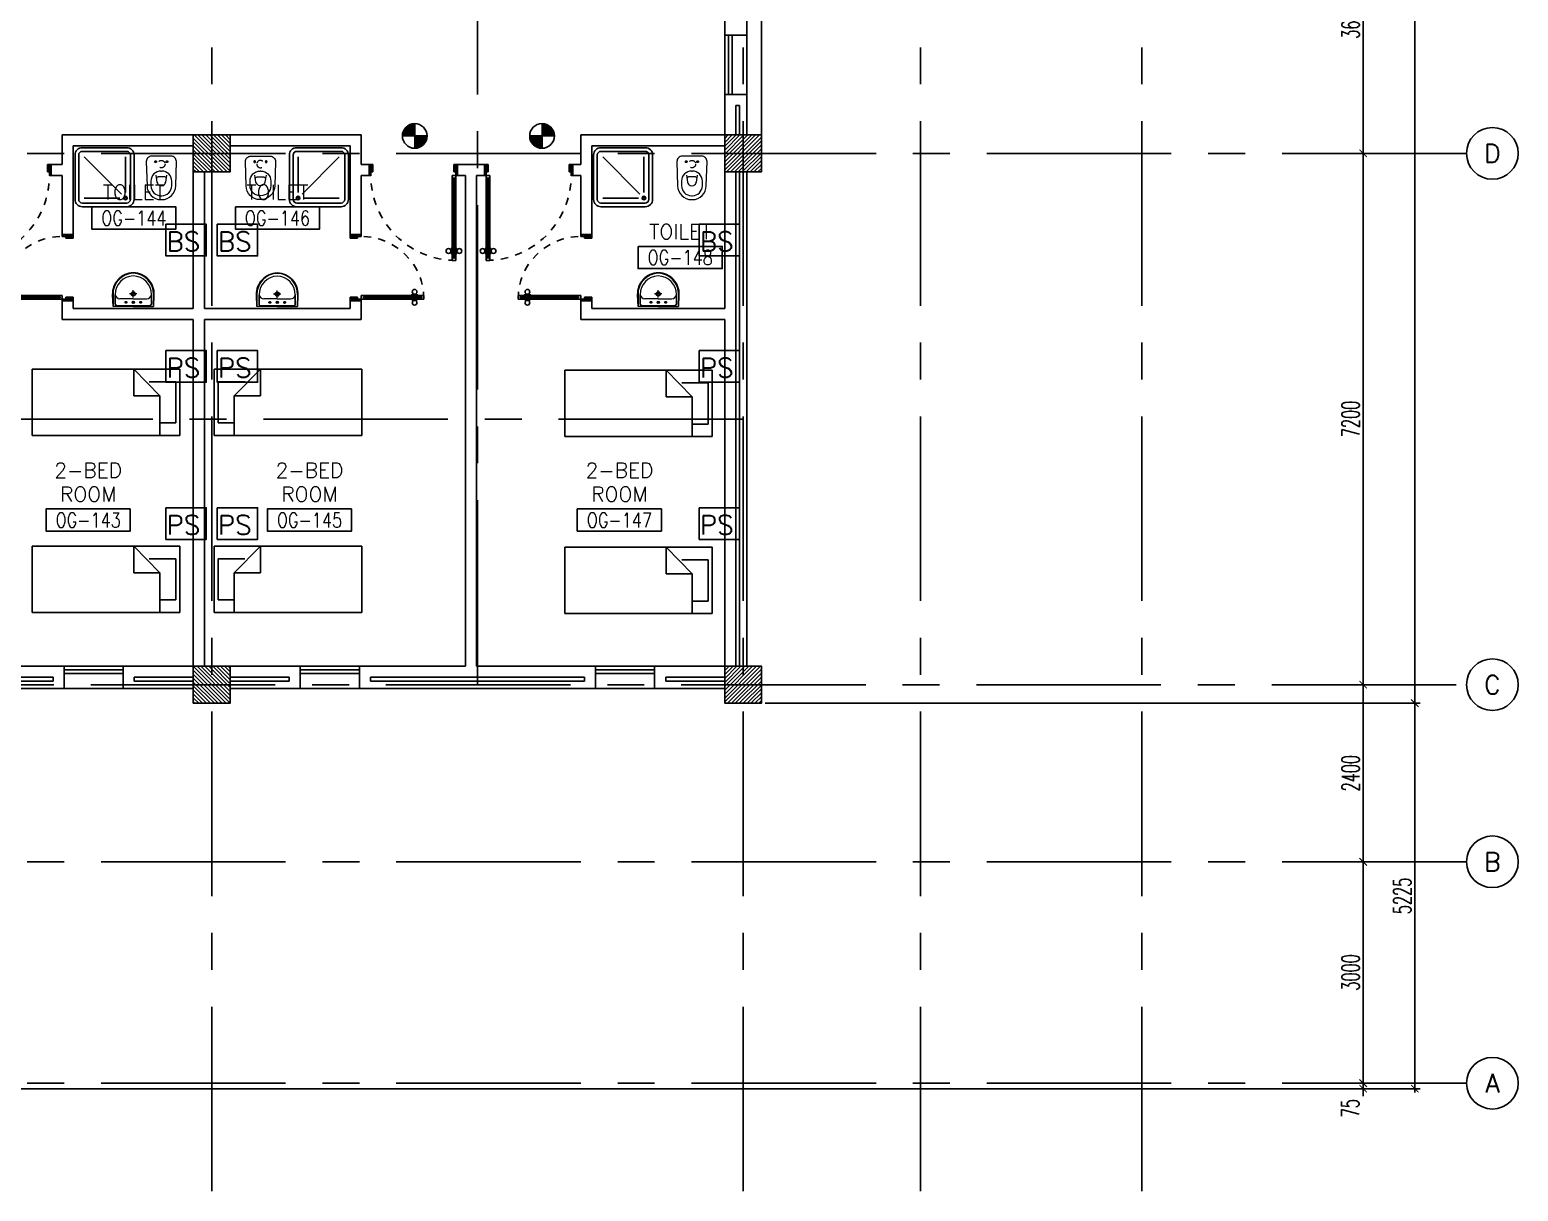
# Model space of a CAD drawing. Extents: x 276011.4 to 276105.3, y 57291.9 to 57371.4.
# Drawn here: x 276085.15 to 276105.32, y 57291.9 to 57307.64 of the extents above; entities that cross this region are included whole.
import ezdxf
from ezdxf.enums import TextEntityAlignment as Align

# ---------------------------------------------------------------- set-up
doc = ezdxf.new("R2010")
doc.units = 0
doc.header["$MEASUREMENT"] = 0
doc.header["$PDMODE"] = 34
for name, pattern in [('CENTERX2', [4, 2.5, -0.5, 0.5, -0.5]), ('DASHED', [0.75, 0.5, -0.25]), ('HIDDEN', [0.375, 0.25, -0.125]), ('HIDDEN2', [0.1875, 0.125, -0.0625])]:
    doc.linetypes.add(name, pattern=pattern)
doc.layers.get('0').update_dxf_attribs({"color": 11, "linetype": 'CONTINUOUS'})
doc.layers.get('DEFPOINTS').update_dxf_attribs({"color": 11, "linetype": 'CONTINUOUS'})
for name, color, linetype in [('AX-CR', 11, 'CONTINUOUS'), ('AX-DIM', 11, 'CONTINUOUS'), ('AX-TXT', 11, 'CONTINUOUS'), ('AXES', 11, 'CENTERX2'), ('COL', 11, 'CONTINUOUS'), ('DOOR', 11, 'CONTINUOUS'), ('E-SYSTEM', 4, 'CONTINUOUS'), ('FIX', 11, 'CONTINUOUS'), ('FUR', 11, 'CONTINUOUS'), ('HAT', 11, 'CONTINUOUS'), ('INSUL', 11, 'CONTINUOUS'), ('PROJ-L', 11, 'CONTINUOUS'), ('RM-BOX', 11, 'CONTINUOUS'), ('RM-NAME', 11, 'CONTINUOUS'), ('RM-NO', 11, 'CONTINUOUS'), ('WALL', 11, 'CONTINUOUS'), ('WIN', 11, 'CONTINUOUS')]:
    doc.layers.add(name, color=color, linetype=linetype)
doc.styles.add('ROMANS', font='ROMANS.shx', dxfattribs={"width": 0.6})
doc.dimstyles.new('STANDARD in', dxfattribs={"dimtxt": 0.24, "dimasz": 0.1, "dimexe": 0.07, "dimexo": 0.05, "dimgap": 0.05, "dimtad": 1, "dimdec": 0, "dimlfac": 1000, "dimzin": 0, "dimdsep": 46, "dimtxsty": 'ROMANS', "dimblk": 'ARCHTICK', "dimcen": 0.05, "dimdle": 0.05, "dimclrd": 7, "dimclre": 7, "dimclrt": 2, "dimadec": 0, "dimazin": 0, "dimtfac": 1, "dimtdec": 0, "dimtmove": 2, "dimatfit": 3, "dimldrblk": 'ARCHTICK', "dimfxl": 0, "dimtolj": 1, "dimtzin": 0, "dimarcsym": 0})

# ---------------------------------------------------------------- blocks, each defined once
blk = doc.blocks.new('_ARCHTICK')
at = {"color": 0, "linetype": 'ByBlock', "const_width": 0.15}
blk.add_lwpolyline([(-0.5, -0.5), (0.5, 0.5)], dxfattribs=at)
blk = doc.blocks.new('*D160')
at = {"layer": 'AX-DIM', "color": 7, "lineweight": -2, "ltscale": 0.3}
for p, q in [((276103.915, 57298.563), (276103.915, 57293.238)), ((276103.265, 57298.513), (276103.985, 57298.513)), ((276061.32, 57293.288), (276103.985, 57293.288))]:
    blk.add_line(p, q, dxfattribs=at)
at = {"layer": 'DEFPOINTS', "color": 0, "ltscale": 0.3}
for p in [(276103.215, 57298.513), (276061.27, 57293.288), (276103.915, 57293.288)]:
    blk.add_point(p, dxfattribs=at)
at = {"layer": 'AX-DIM', "color": 7, "lineweight": -2, "ltscale": 0.3, "xscale": 0.1, "yscale": 0.1, "zscale": 0.1}
for p, rotation in [((276103.915, 57298.513), 90), ((276103.915, 57293.288), 270)]:
    blk.add_blockref('_ARCHTICK', p, dxfattribs=dict(at, rotation=rotation))
at = {"layer": 'AX-DIM', "color": 2, "ltscale": 0.3, "insert": (276103.745, 57295.9), "char_height": 0.24, "attachment_point": 5, "rotation": 90, "style": 'ROMANS'}
blk.add_mtext('\\A1;5225', dxfattribs=at)
blk = doc.blocks.new('AXR')
at = {"layer": 'AX-CR'}
blk.add_circle((350, 0), 350, dxfattribs=at)
at = {"layer": 'AX-TXT', "style": 'ROMANS'}
blk.add_attdef('AX', text='', height=250, dxfattribs=at).set_placement((350, 0), align=Align.MIDDLE)
blk = doc.blocks.new('*D159')
at = {"layer": 'AX-DIM', "color": 7, "lineweight": -2, "ltscale": 0.3}
for p, q in [((276103.915, 57357.883), (276103.915, 57298.463)), ((276095.115, 57357.833), (276103.985, 57357.833)), ((276095.115, 57298.513), (276103.985, 57298.513))]:
    blk.add_line(p, q, dxfattribs=at)
at = {"layer": 'DEFPOINTS', "color": 0, "ltscale": 0.3}
for p in [(276095.065, 57357.833), (276095.065, 57298.513), (276103.915, 57298.513)]:
    blk.add_point(p, dxfattribs=at)
at = {"layer": 'AX-DIM', "color": 7, "lineweight": -2, "ltscale": 0.3, "xscale": 0.1, "yscale": 0.1, "zscale": 0.1}
for p, rotation in [((276103.915, 57357.833), 90), ((276103.915, 57298.513), 270)]:
    blk.add_blockref('_ARCHTICK', p, dxfattribs=dict(at, rotation=rotation))
at = {"layer": 'AX-DIM', "color": 2, "ltscale": 0.3, "insert": (276103.745, 57328.173), "char_height": 0.24, "attachment_point": 5, "rotation": 90, "style": 'ROMANS'}
blk.add_mtext('\\A1;59320', dxfattribs=at)
blk = doc.blocks.new('*D158')
at = {"layer": 'AX-DIM', "color": 7, "lineweight": -2, "ltscale": 0.3}
for p, q in [((276102.865, 57305.963), (276103.285, 57305.963)), ((276103.215, 57306.013), (276103.215, 57298.713)), ((276102.865, 57298.763), (276103.285, 57298.763))]:
    blk.add_line(p, q, dxfattribs=at)
at = {"layer": 'DEFPOINTS', "color": 0, "ltscale": 0.3}
for p in [(276102.815, 57305.963), (276102.815, 57298.763), (276103.215, 57298.763)]:
    blk.add_point(p, dxfattribs=at)
at = {"layer": 'AX-DIM', "color": 7, "lineweight": -2, "ltscale": 0.3, "xscale": 0.1, "yscale": 0.1, "zscale": 0.1}
for p, rotation in [((276103.215, 57305.963), 90), ((276103.215, 57298.763), 270)]:
    blk.add_blockref('_ARCHTICK', p, dxfattribs=dict(at, rotation=rotation))
at = {"layer": 'AX-DIM', "color": 2, "ltscale": 0.3, "insert": (276103.045, 57302.363), "char_height": 0.24, "attachment_point": 5, "rotation": 90, "style": 'ROMANS'}
blk.add_mtext('\\A1;7200', dxfattribs=at)
blk = doc.blocks.new('*X60')
at = {"color": 0}
for p, q in [((253129, 118266), (253613, 118750)), ((253129, 118319), (253560, 118750)), ((253129, 118372), (253507, 118750)), ((253129, 118425), (253454, 118750)), ((253129, 118478), (253401, 118750)), ((253129, 118531), (253348, 118750)), ((253129, 118584), (253294, 118750)), ((253129, 118637), (253241, 118750)), ((253129, 118690), (253188, 118750)), ((253129, 118743), (253135, 118750)), ((253166, 118250), (253629, 118713)), ((253219, 118250), (253629, 118660)), ((253272, 118250), (253629, 118607)), ((253325, 118250), (253629, 118553)), ((253378, 118250), (253629, 118500)), ((253431, 118250), (253629, 118447)), ((253484, 118250), (253629, 118394)), ((253537, 118250), (253629, 118341)), ((253590, 118250), (253629, 118288))]:
    blk.add_line(p, q, dxfattribs=at)
blk = doc.blocks.new('COL50')
at = {"layer": 'COL'}
blk.add_lwpolyline([(-250, 250), (-250, -250), (250, -250), (250, 250)], close=True, dxfattribs=at)
blk = doc.blocks.new('*D157')
at = {"layer": 'AX-DIM', "color": 7, "lineweight": -2, "ltscale": 0.3}
for p, q in [((276102.865, 57298.763), (276103.285, 57298.763)), ((276103.215, 57298.813), (276103.215, 57296.313)), ((276102.865, 57296.363), (276103.285, 57296.363))]:
    blk.add_line(p, q, dxfattribs=at)
at = {"layer": 'DEFPOINTS', "color": 0, "ltscale": 0.3}
for p in [(276102.815, 57298.763), (276102.815, 57296.363), (276103.215, 57296.363)]:
    blk.add_point(p, dxfattribs=at)
at = {"layer": 'AX-DIM', "color": 7, "lineweight": -2, "ltscale": 0.3, "xscale": 0.1, "yscale": 0.1, "zscale": 0.1}
for p, rotation in [((276103.215, 57298.763), 90), ((276103.215, 57296.363), 270)]:
    blk.add_blockref('_ARCHTICK', p, dxfattribs=dict(at, rotation=rotation))
at = {"layer": 'AX-DIM', "color": 2, "ltscale": 0.3, "insert": (276103.045, 57297.563), "char_height": 0.24, "attachment_point": 5, "rotation": 90, "style": 'ROMANS'}
blk.add_mtext('\\A1;2400', dxfattribs=at)
blk = doc.blocks.new('*D156')
at = {"layer": 'AX-DIM', "color": 7, "lineweight": -2, "ltscale": 0.3}
for p, q in [((276102.865, 57296.363), (276103.285, 57296.363)), ((276103.215, 57296.413), (276103.215, 57293.313)), ((276102.865, 57293.363), (276103.285, 57293.363))]:
    blk.add_line(p, q, dxfattribs=at)
at = {"layer": 'DEFPOINTS', "color": 0, "ltscale": 0.3}
for p in [(276102.815, 57296.363), (276102.815, 57293.363), (276103.215, 57293.363)]:
    blk.add_point(p, dxfattribs=at)
at = {"layer": 'AX-DIM', "color": 7, "lineweight": -2, "ltscale": 0.3, "xscale": 0.1, "yscale": 0.1, "zscale": 0.1}
for p, rotation in [((276103.215, 57296.363), 90), ((276103.215, 57293.363), 270)]:
    blk.add_blockref('_ARCHTICK', p, dxfattribs=dict(at, rotation=rotation))
at = {"layer": 'AX-DIM', "color": 2, "ltscale": 0.3, "insert": (276103.045, 57294.863), "char_height": 0.24, "attachment_point": 5, "rotation": 90, "style": 'ROMANS'}
blk.add_mtext('\\A1;3000', dxfattribs=at)
blk = doc.blocks.new('*D155')
at = {"layer": 'AX-DIM', "color": 7, "lineweight": -2, "ltscale": 0.3}
for p, q in [((276102.865, 57293.363), (276103.285, 57293.363)), ((276103.215, 57293.363), (276103.215, 57293.463)), ((276103.215, 57293.363), (276103.215, 57293.288)), ((276102.865, 57293.288), (276103.285, 57293.288)), ((276103.215, 57293.288), (276103.215, 57293.188))]:
    blk.add_line(p, q, dxfattribs=at)
at = {"layer": 'DEFPOINTS', "color": 0, "ltscale": 0.3}
for p in [(276102.815, 57293.363), (276102.815, 57293.288), (276103.215, 57293.288)]:
    blk.add_point(p, dxfattribs=at)
at = {"layer": 'AX-DIM', "color": 7, "lineweight": -2, "ltscale": 0.3, "xscale": 0.1, "yscale": 0.1, "zscale": 0.1}
for p, rotation in [((276103.215, 57293.363), 270), ((276103.215, 57293.288), 90)]:
    blk.add_blockref('_ARCHTICK', p, dxfattribs=dict(at, rotation=rotation))
at = {"layer": 'AX-DIM', "color": 2, "ltscale": 0.3, "insert": (276103.04, 57293.023), "char_height": 0.24, "attachment_point": 5, "rotation": 90, "style": 'ROMANS'}
blk.add_mtext('\\A1;75', dxfattribs=at)
blk = doc.blocks.new('*X59')
at = {"color": 0}
for p, q in [((253129, 125478), (253600, 125950)), ((253129, 125531), (253547, 125950)), ((253129, 125584), (253494, 125950)), ((253129, 125637), (253441, 125950)), ((253129, 125690), (253388, 125950)), ((253129, 125743), (253335, 125950)), ((253129, 125796), (253282, 125950)), ((253129, 125849), (253229, 125950)), ((253129, 125902), (253176, 125950)), ((253153, 125450), (253629, 125925)), ((253206, 125450), (253629, 125872)), ((253259, 125450), (253629, 125819)), ((253312, 125450), (253629, 125766)), ((253365, 125450), (253629, 125713)), ((253418, 125450), (253629, 125660)), ((253471, 125450), (253629, 125607)), ((253524, 125450), (253629, 125554)), ((253577, 125450), (253629, 125501))]:
    blk.add_line(p, q, dxfattribs=at)
blk = doc.blocks.new('*D151')
at = {"layer": 'AX-DIM', "color": 7, "lineweight": -2, "ltscale": 0.3}
for p, q in [((276102.865, 57309.563), (276103.285, 57309.563)), ((276103.215, 57309.613), (276103.215, 57305.913)), ((276102.865, 57305.963), (276103.285, 57305.963))]:
    blk.add_line(p, q, dxfattribs=at)
at = {"layer": 'DEFPOINTS', "color": 0, "ltscale": 0.3}
for p in [(276102.815, 57309.563), (276102.815, 57305.963), (276103.215, 57305.963)]:
    blk.add_point(p, dxfattribs=at)
at = {"layer": 'AX-DIM', "color": 7, "lineweight": -2, "ltscale": 0.3, "xscale": 0.1, "yscale": 0.1, "zscale": 0.1}
for p, rotation in [((276103.215, 57309.563), 90), ((276103.215, 57305.963), 270)]:
    blk.add_blockref('_ARCHTICK', p, dxfattribs=dict(at, rotation=rotation))
at = {"layer": 'AX-DIM', "color": 2, "ltscale": 0.3, "insert": (276103.045, 57307.763), "char_height": 0.24, "attachment_point": 5, "rotation": 90, "style": 'ROMANS'}
blk.add_mtext('\\A1;3600', dxfattribs=at)
blk = doc.blocks.new('*X51')
at = {"color": 0}
for p, q in [((245929, 169932), (246386, 170390)), ((245929, 169985), (246333, 170390)), ((245929, 170038), (246280, 170390)), ((245929, 170091), (246227, 170390)), ((245929, 170144), (246174, 170390)), ((245929, 170197), (246121, 170390)), ((245929, 170250), (246068, 170390)), ((245929, 170303), (246015, 170390)), ((245929, 170357), (245962, 170390)), ((245939, 169890), (246429, 170379)), ((245992, 169890), (246429, 170326)), ((246045, 169890), (246429, 170273)), ((246098, 169890), (246429, 170220)), ((246151, 169890), (246429, 170167)), ((246204, 169890), (246429, 170114)), ((246257, 169890), (246429, 170061)), ((246310, 169890), (246429, 170008)), ((246363, 169890), (246429, 169955)), ((246416, 169890), (246429, 169902))]:
    blk.add_line(p, q, dxfattribs=at)
blk = doc.blocks.new('*X44')
at = {"color": 0}
for p, q in [((245927, 177090), (246427, 177590)), ((245929, 177145), (246374, 177590)), ((245929, 177198), (246321, 177590)), ((245929, 177251), (246267, 177590)), ((245929, 177304), (246214, 177590)), ((245929, 177357), (246161, 177590)), ((245929, 177410), (246108, 177590)), ((245929, 177463), (246055, 177590)), ((245929, 177516), (246002, 177590)), ((245929, 177569), (245949, 177590)), ((245980, 177090), (246429, 177539)), ((246033, 177090), (246429, 177486)), ((246086, 177090), (246429, 177433)), ((246139, 177090), (246429, 177380)), ((246192, 177090), (246429, 177327)), ((246245, 177090), (246429, 177274)), ((246298, 177090), (246429, 177220)), ((246351, 177090), (246429, 177167)), ((246404, 177090), (246429, 177114))]:
    blk.add_line(p, q, dxfattribs=at)
blk = doc.blocks.new('DOOR90')
at = {"layer": 'DOOR', "color": 0, "linetype": 'ByBlock'}
for p, q in [((-150, 0), (-150, -25)), ((-150, 0), (0, 0)), ((0, -50), (0, 0)), ((-1000, -25), (-1000, -75)), ((-1000, -75), (-1000, -25)), ((-950, -25), (-1000, -25)), ((-950, -75), (-1000, -75)), ((-970, -42), (-970, -58)), ((-950, -42), (-970, -42)), ((-950, -58), (-970, -58)), ((-950, -25), (-950, -42)), ((-950, -58), (-950, -75)), ((-918, -25), (-918, -18)), ((-828, -18), (-918, -18)), ((-918, -75), (-918, -82)), ((-828, -82), (-918, -82)), ((-905, -18), (-905, -9)), ((-905, -9), (-840, -9)), ((-905, -18), (-840, -18)), ((-905, -82), (-905, -91)), ((-905, -82), (-840, -82)), ((-905, -91), (-840, -91)), ((-840, -18), (-840, -9)), ((-840, -82), (-840, -91)), ((-828, -25), (-828, -18)), ((-828, -75), (-828, -82)), ((-200, -42), (-200, -25)), ((-200, -25), (-150, -25)), ((-180, -42), (-200, -42)), ((-200, -75), (-200, -58)), ((-200, -58), (-180, -58)), ((-150, -75), (-200, -75)), ((-180, -58), (-180, -42)), ((-150, -75), (-150, -25)), ((-150, -25), (-100, -25)), ((-100, -25), (-100, -50)), ((-100, -50), (0, -50)), ((-150, -900), (-150, -875)), ((-150, -875), (-100, -875)), ((0, -900), (-150, -900)), ((-150, -900), (0, -900)), ((-100, -850), (0, -850)), ((-100, -875), (-100, -850)), ((0, -850), (0, -900))]:
    blk.add_line(p, q, dxfattribs=at)
at = {"layer": 'DOOR', "color": 9, "linetype": 'ByBlock'}
for p, q in [((0, -50), (-114, 0)), ((0, -50), (-40, 0)), ((0, -50), (-100, -37)), ((0, -850), (-114, -900)), ((0, -850), (-100, -863)), ((0, -850), (-40, -900))]:
    blk.add_line(p, q, dxfattribs=at)
at = {"layer": 'DOOR', "linetype": 'ByBlock'}
for p, q in [((-200, -25), (-950, -25)), ((-200, -42), (-950, -42)), ((-200, -58), (-950, -58)), ((-950, -75), (-200, -75))]:
    blk.add_line(p, q, dxfattribs=at)
at = {"layer": 'DOOR', "color": 0, "linetype": 'ByBlock'}
for centre in [(-873, 24), (-873, -124)]:
    blk.add_circle(centre, 32.4, dxfattribs=at)
at = {"layer": 'DOOR', "color": 9, "linetype": 'ByBlock'}
for centre, radius, start, end in [((0, -50), 154, 161.1053, 166.2858), ((0, -50), 134, 158.1598, 169.28), ((0, -50), 94.4, 148.0182, 180), ((0, -50), 74.4, 137.7764, 180), ((0, -50), 114, 154.0838, 167.3774), ((0, -50), 54.4, 113.2074, 180), ((0, -50), 34.4, 90, 180), ((0, -50), 14.4, 90, 180), ((0, -850), 154, 193.7142, 198.8947), ((0, -850), 134, 190.72, 201.8402), ((0, -850), 94.4, 180, 211.9818), ((0, -850), 74.4, 180, 222.2236), ((0, -850), 54.4, 180, 246.7926), ((0, -850), 34.4, 180, 270), ((0, -850), 14.4, 180, 270)]:
    blk.add_arc(centre, radius, start, end, dxfattribs=at)
at = {"layer": 'DOOR', "linetype": 'HIDDEN', "ltscale": 0.5}
blk.add_arc((-150, -25), 850, 180, 270, dxfattribs=at)
blk = doc.blocks.new('DOOR100')
at = {"layer": 'DOOR', "color": 0, "linetype": 'ByBlock'}
for p, q in [((-75, 1218), (-82, 1218)), ((-82, 1128), (-82, 1218)), ((-25, 1300), (-75, 1300)), ((-75, 1300), (-25, 1300)), ((-75, 1250), (-75, 1300)), ((-58, 1250), (-75, 1250)), ((-42, 1270), (-58, 1270)), ((-58, 1250), (-58, 1270)), ((-42, 1250), (-42, 1270)), ((-25, 1250), (-42, 1250)), ((-25, 1250), (-25, 1300)), ((-25, 1218), (-18, 1218)), ((-18, 1128), (-18, 1218)), ((-82, 1205), (-91, 1205)), ((-91, 1205), (-91, 1140)), ((-82, 1140), (-91, 1140)), ((-82, 1205), (-82, 1140)), ((-75, 1128), (-82, 1128)), ((-25, 1128), (-18, 1128)), ((-18, 1205), (-9, 1205)), ((-18, 1205), (-18, 1140)), ((-18, 1140), (-9, 1140)), ((-9, 1205), (-9, 1140)), ((-1200, 0), (-1200, 150)), ((-1200, 150), (-1175, 150)), ((-1200, 150), (-1200, 0)), ((-1150, 0), (-1200, 0)), ((-1175, 150), (-1175, 100)), ((-1175, 100), (-1150, 100)), ((-1150, 100), (-1150, 0)), ((-75, 200), (-58, 200)), ((-75, 150), (-75, 200)), ((-75, 150), (-25, 150)), ((-58, 200), (-58, 180)), ((-58, 180), (-42, 180)), ((-50, 100), (-50, 0)), ((-25, 100), (-50, 100)), ((-50, 0), (0, 0)), ((-42, 200), (-25, 200)), ((-42, 180), (-42, 200)), ((-25, 200), (-25, 150)), ((0, 150), (-25, 150)), ((-25, 150), (-25, 100)), ((0, 150), (0, 0))]:
    blk.add_line(p, q, dxfattribs=at)
at = {"layer": 'DOOR', "linetype": 'ByBlock'}
for p, q in [((-75, 1250), (-75, 200)), ((-58, 200), (-58, 1250)), ((-42, 200), (-42, 1250)), ((-25, 200), (-25, 1250)), ((0, 0), (0, 150))]:
    blk.add_line(p, q, dxfattribs=at)
at = {"layer": 'DOOR', "color": 9, "linetype": 'ByBlock'}
for p, q in [((-1150, 0), (-1200, 114)), ((-1150, 0), (-1200, 40)), ((-1150, 0), (-1163, 100)), ((-50, 0), (0, 114)), ((-50, 0), (-37, 100)), ((-50, 0), (0, 40))]:
    blk.add_line(p, q, dxfattribs=at)
at = {"layer": 'DOOR', "color": 0, "linetype": 'ByBlock'}
for centre in [(-124, 1173), (24, 1173)]:
    blk.add_circle(centre, 32.4, dxfattribs=at)
at = {"layer": 'DOOR', "linetype": 'HIDDEN', "ltscale": 0.5}
blk.add_arc((-25, 150), 1150, 90, 180.0001, dxfattribs=at)
at = {"layer": 'DOOR', "color": 9, "linetype": 'ByBlock'}
for centre, radius, start, end in [((-1150, 0), 154, 103.7142, 108.8947), ((-1150, 0), 134, 100.72, 111.8402), ((-1150, 0), 94.4, 90, 121.9818), ((-1150, 0), 74.4, 90, 132.2236), ((-1150, 0), 54.4, 90, 156.7926), ((-1150, 0), 34.4, 90, 180), ((-1150, 0), 14.4, 90, 180), ((-50, 0), 94.4, 58.0182, 90), ((-50, 0), 74.4, 47.7764, 90), ((-50, 0), 54.4, 23.2074, 90), ((-50, 0), 34.4, 0, 90), ((-50, 0), 14.4, 0, 90), ((-50, 0), 134, 68.1598, 79.28), ((-50, 0), 114, 64.0838, 77.3774), ((-50, 0), 154, 71.1053, 76.2858)]:
    blk.add_arc(centre, radius, start, end, dxfattribs=at)
blk = doc.blocks.new('RM1')
at = {"layer": 'RM-BOX'}
blk.add_lwpolyline([(570, -200), (-570, -200), (-570, -500), (570, -500)], close=True, dxfattribs=at)
at = {"layer": 'RM-NAME', "style": 'ROMANS'}
for tag, p in [('ROOMNAME1', (0, 324)), ('ROOMNAME2', (0, 0))]:
    blk.add_attdef(tag, text='', height=200, dxfattribs=at).set_placement(p, align=Align.MIDDLE)
at = {"layer": 'RM-NO', "style": 'ROMANS', "width": 0.8}
blk.add_attdef('ROOMNO', text='', height=200, dxfattribs=at).set_placement((0, -350), align=Align.MIDDLE)
blk = doc.blocks.new('LAV1')
at = {"layer": 'FIX', "linetype": 'ByBlock', "ltscale": 0.3}
for p, q in [((-280, 210), (-275, 50)), ((-245, 210), (-245, 85)), ((245, 210), (245, 85)), ((280, 210), (275, 50)), ((0, 60), (-220, 60)), ((0, 60), (220, 60))]:
    blk.add_line(p, q, dxfattribs=at)
at = {"layer": 'FIX', "linetype": 'Continuous', "lineweight": 20}
for p, q in [((-275, 210), (-275, 50)), ((275, 210), (275, 50)), ((0, 50), (-275, 50)), ((0, 50), (-252, 50)), ((0, 155), (-181, 155)), ((0, 155), (181, 155)), ((0, 50), (252, 50)), ((0, 50), (275, 50))]:
    blk.add_line(p, q, dxfattribs=at)
at = {"layer": 'FIX', "linetype": 'DASHED', "lineweight": 20, "ltscale": 0.05}
for p, q in [((50, 220), (-50, 220)), ((0, 170), (0, 270)), ((0, 170), (0, 270))]:
    blk.add_line(p, q, dxfattribs=at)
at = {"layer": 'FIX', "lineweight": 20}
for p, q in [((16, 107), (-15, 107)), ((0, 92), (0, 123))]:
    blk.add_line(p, q, dxfattribs=at)
for centre, radius in [((0, 220), 29.5), ((0, 220), 22.5), ((0, 107), 15.5)]:
    blk.add_circle(centre, radius, dxfattribs=at)
at = {"layer": 'FIX', "linetype": 'HIDDEN', "lineweight": 20, "ltscale": 0.05}
for centre in [(-100, 107), (100, 107)]:
    blk.add_circle(centre, 12.4, dxfattribs=at)
at = {"layer": 'FIX', "linetype": 'ByBlock', "ltscale": 0.3}
for centre, radius, start, end in [((7, 220), 287, 91.3776, 182.0064), ((-7, 220), 287, 357.9936, 88.6224), ((-220, 85), 24.9, 179.7021, 269.9486), ((220, 85), 24.9, 270.0514, 0.2979)]:
    blk.add_arc(centre, radius, start, end, dxfattribs=at)
at = {"layer": 'FIX', "linetype": 'Continuous', "lineweight": 20}
for centre, radius, start, end in [((8, 217), 283, 91.6988, 181.351), ((8, 212), 253, 91.7328, 180.4884), ((-8, 217), 283, 358.649, 88.3012), ((-8, 212), 253, 359.5116, 88.2672), ((-179, 222), 66.9, 190.2006, 268.0786), ((179, 222), 66.9, 271.9214, 349.7994)]:
    blk.add_arc(centre, radius, start, end, dxfattribs=at)
blk = doc.blocks.new('SHR1')
at = {"layer": 'FIX'}
for p, q in [((-196, 196), (-700, 700)), ((-143, 218), (-143, 700)), ((-218, 143), (-700, 143))]:
    blk.add_line(p, q, dxfattribs=at)
for points in [[(-825, 125), (-825, 725, -0.414214), (-725, 825), (-125, 825, -0.414214), (-25, 725), (-25, 125, -0.414214), (-125, 25), (-725, 25, -0.414214)], [(-775, 125), (-775, 725, -0.414214), (-725, 775), (-125, 775, -0.414214), (-75, 725), (-75, 125, -0.414214), (-125, 75), (-725, 75, -0.414214)]]:
    blk.add_lwpolyline(points, format="xyb", close=True, dxfattribs=at)
for radius in [25, 15]:
    blk.add_circle((-143, 143), radius, dxfattribs=at)
blk = doc.blocks.new('WC1')
at = {"layer": 'FIX', "lineweight": 20}
for p, q in [((-210, 204), (-538, 194)), ((-727, 5), (-727, -5)), ((-674, 5), (-674, -5)), ((-534, 24), (-540, 0)), ((-540, 0), (-534, -24)), ((-475, 141), (-538, 141)), ((-395, 76), (-490, 60)), ((-339, 5), (-339, -5)), ((-538, -141), (-475, -141)), ((-538, -194), (-210, -204)), ((-490, -60), (-395, -76))]:
    blk.add_line(p, q, dxfattribs=at)
at = {"layer": 'FIX', "linetype": 'Continuous', "lineweight": 20}
blk.add_line((-420, -47), (-420, 45), dxfattribs=at)
at = {"layer": 'FIX', "lineweight": 20}
blk.add_lwpolyline([(-213, -204), (-210, -204, 0.414214), (-137, -131), (-137, 0), (-137, 131, 0.414214), (-210, 204)], format="xyb", dxfattribs=at)
at = {"layer": 'FIX', "linetype": 'HIDDEN2', "lineweight": 20, "ltscale": 0.3}
blk.add_circle((-245, 0), 49.8, dxfattribs=at)
at = {"layer": 'FIX', "linetype": 'HIDDEN', "lineweight": 20, "ltscale": 0.05}
for centre in [(-213, 78), (-213, -77)]:
    blk.add_circle(centre, 11.6, dxfattribs=at)
at = {"layer": 'FIX', "lineweight": 20}
for centre, radius, start, end in [((-538, 5), 189, 90, 180), ((-538, 5), 136, 90, 180), ((-473, -7), 68.2, 128.9242, 152.8468), ((-464, -18), 82, 108.496, 128.9242), ((-475, 5), 136, 360, 90), ((-538, -5), 189, 180, 270), ((-538, -5), 136, 180, 270), ((-473, 7), 68.2, 207.1532, 231.0758), ((-464, 18), 82, 231.0758, 251.504), ((-475, -5), 136, 270, 0)]:
    blk.add_arc(centre, radius, start, end, dxfattribs=at)
at = {"layer": 'FIX', "linetype": 'Continuous', "lineweight": 20}
for centre, start, end in [((-443, 46), 357.6662, 91.6121), ((-442, -46), 268.3879, 2.3338)]:
    blk.add_arc(centre, 22.3, start, end, dxfattribs=at)

msp = doc.modelspace()

# ---------------------------------------------------------------- linework, layer by layer
at = {"layer": 'AXES'}
for p, q in [((276087.6155, 57291.8986), (276087.6155, 57370.7113)), ((276094.8155, 57291.8986), (276094.8155, 57370.7113)), ((276097.2155, 57291.8986), (276097.2155, 57370.7113)), ((276100.2155, 57291.8986), (276100.2155, 57370.7113)), ((276091.2155, 57298.7629), (276091.2155, 57357.5329)), ((276104.6155, 57305.9629), (276052.5255, 57305.9629)), ((276094.8155, 57302.3629), (276052.5255, 57302.3629)), ((276033.9755, 57298.7629), (276104.6155, 57298.7629)), ((276104.6155, 57296.3629), (276052.5255, 57296.3629)), ((276104.6155, 57293.3629), (276052.5255, 57293.3629))]:
    msp.add_line(p, q, dxfattribs=at)
at = {"layer": 'COL'}
msp.add_lwpolyline([(276087.8655, 57299.0129), (276087.8655, 57298.5129), (276087.3655, 57298.5129), (276087.3655, 57299.0129)], close=True, dxfattribs=at)
at = {"layer": 'E-SYSTEM', "color": 4}
for p, q in [((276090.2381, 57306.1992), (276090.2025, 57306.2348)), ((276090.2557, 57306.1992), (276090.2062, 57306.2488)), ((276090.2734, 57306.1992), (276090.2109, 57306.2618)), ((276090.2911, 57306.1992), (276090.2163, 57306.274)), ((276090.3088, 57306.1992), (276090.2226, 57306.2854)), ((276090.3264, 57306.1992), (276090.2296, 57306.2961)), ((276090.3441, 57306.1992), (276090.2373, 57306.3061)), ((276090.3618, 57306.1992), (276090.2457, 57306.3154)), ((276090.3659, 57306.2128), (276090.2547, 57306.3241)), ((276090.3659, 57306.2305), (276090.2644, 57306.332)), ((276090.3659, 57306.2482), (276090.2747, 57306.3394)), ((276090.3659, 57306.2659), (276090.2858, 57306.346)), ((276090.3659, 57306.2836), (276090.2976, 57306.3518)), ((276090.3659, 57306.3012), (276090.3102, 57306.3569)), ((276090.3659, 57306.3189), (276090.3238, 57306.361)), ((276090.3659, 57306.3366), (276090.3383, 57306.3641)), ((276090.3659, 57306.3543), (276090.3541, 57306.366)), ((276090.3659, 57306.3664), (276090.3659, 57306.0321)), ((276092.0901, 57306.3664), (276092.0901, 57306.0321)), ((276092.0901, 57306.3543), (276092.1019, 57306.366)), ((276092.0901, 57306.3366), (276092.1177, 57306.3641)), ((276092.0901, 57306.3189), (276092.1322, 57306.361)), ((276092.0901, 57306.3012), (276092.1458, 57306.3569)), ((276092.0901, 57306.2836), (276092.1584, 57306.3518)), ((276092.0901, 57306.2659), (276092.1702, 57306.346)), ((276092.0901, 57306.2482), (276092.1813, 57306.3394)), ((276092.0901, 57306.2305), (276092.1916, 57306.332)), ((276092.0901, 57306.2128), (276092.2013, 57306.3241)), ((276092.0942, 57306.1992), (276092.2103, 57306.3154)), ((276092.1119, 57306.1992), (276092.2187, 57306.3061)), ((276092.1295, 57306.1992), (276092.2264, 57306.2961)), ((276092.1472, 57306.1992), (276092.2334, 57306.2854)), ((276092.1649, 57306.1992), (276092.2396, 57306.274)), ((276092.1826, 57306.1992), (276092.2451, 57306.2618)), ((276092.2003, 57306.1992), (276092.2498, 57306.2488)), ((276092.2179, 57306.1992), (276092.2535, 57306.2348)), ((276090.1987, 57306.1992), (276090.533, 57306.1992)), ((276090.2027, 57306.1992), (276090.1988, 57306.2032)), ((276090.2204, 57306.1992), (276090.2, 57306.2197)), ((276090.482, 57306.079), (276090.3659, 57306.1952)), ((276090.4727, 57306.0707), (276090.3659, 57306.1775)), ((276090.4627, 57306.063), (276090.3659, 57306.1598)), ((276090.452, 57306.056), (276090.3659, 57306.1421)), ((276090.4406, 57306.0497), (276090.3659, 57306.1245)), ((276090.4284, 57306.0442), (276090.3659, 57306.1068)), ((276090.4154, 57306.0396), (276090.3659, 57306.0891)), ((276090.4014, 57306.0359), (276090.3659, 57306.0714)), ((276090.3863, 57306.0333), (276090.3659, 57306.0537)), ((276090.3698, 57306.0321), (276090.3659, 57306.0361)), ((276090.4907, 57306.088), (276090.3795, 57306.1992)), ((276090.4987, 57306.0977), (276090.3972, 57306.1992)), ((276090.506, 57306.1081), (276090.4148, 57306.1992)), ((276090.5126, 57306.1191), (276090.4325, 57306.1992)), ((276090.5185, 57306.131), (276090.4502, 57306.1992)), ((276090.5235, 57306.1436), (276090.4679, 57306.1992)), ((276090.5277, 57306.1571), (276090.4855, 57306.1992)), ((276090.5308, 57306.1717), (276090.5032, 57306.1992)), ((276090.5326, 57306.1875), (276090.5209, 57306.1992)), ((276092.2573, 57306.1992), (276091.9229, 57306.1992)), ((276091.9234, 57306.1875), (276091.9351, 57306.1992)), ((276091.9252, 57306.1717), (276091.9528, 57306.1992)), ((276091.9283, 57306.1571), (276091.9704, 57306.1992)), ((276091.9325, 57306.1436), (276091.9881, 57306.1992)), ((276091.9375, 57306.131), (276092.0058, 57306.1992)), ((276091.9434, 57306.1191), (276092.0235, 57306.1992)), ((276091.95, 57306.1081), (276092.0412, 57306.1992)), ((276091.9573, 57306.0977), (276092.0588, 57306.1992)), ((276091.9653, 57306.088), (276092.0765, 57306.1992)), ((276091.974, 57306.079), (276092.0901, 57306.1952)), ((276091.9833, 57306.0707), (276092.0901, 57306.1775)), ((276091.9933, 57306.063), (276092.0901, 57306.1598)), ((276092.004, 57306.056), (276092.0901, 57306.1421)), ((276092.0154, 57306.0497), (276092.0901, 57306.1245)), ((276092.0276, 57306.0442), (276092.0901, 57306.1068)), ((276092.0406, 57306.0396), (276092.0901, 57306.0891)), ((276092.0546, 57306.0359), (276092.0901, 57306.0714)), ((276092.0697, 57306.0333), (276092.0901, 57306.0537)), ((276092.0862, 57306.0321), (276092.0901, 57306.0361)), ((276092.2356, 57306.1992), (276092.256, 57306.2197)), ((276092.2533, 57306.1992), (276092.2572, 57306.2032))]:
    msp.add_line(p, q, dxfattribs=at)
for points in [[(276086.9953, 57305.0022), (276086.9953, 57304.5736), (276087.5405, 57304.5736), (276087.5405, 57305.0022)], [(276087.6905, 57305.0022), (276087.6905, 57304.5736), (276088.2357, 57304.5736), (276088.2357, 57305.0022)], [(276094.2203, 57305.0022), (276094.2203, 57304.5736), (276094.7655, 57304.5736), (276094.7655, 57305.0022)], [(276086.9953, 57303.2906), (276086.9953, 57302.862), (276087.5405, 57302.862), (276087.5405, 57303.2906)], [(276087.6905, 57303.2906), (276087.6905, 57302.862), (276088.2357, 57302.862), (276088.2357, 57303.2906)], [(276094.2203, 57303.2906), (276094.2203, 57302.862), (276094.7655, 57302.862), (276094.7655, 57303.2906)], [(276086.9953, 57301.16), (276086.9953, 57300.7314), (276087.5405, 57300.7314), (276087.5405, 57301.16)], [(276087.6905, 57301.16), (276087.6905, 57300.7314), (276088.2357, 57300.7314), (276088.2357, 57301.16)], [(276094.2203, 57301.16), (276094.2203, 57300.7314), (276094.7655, 57300.7314), (276094.7655, 57301.16)]]:
    msp.add_lwpolyline(points, close=True, dxfattribs=at)
for centre in [(276090.3659, 57306.1992), (276092.0901, 57306.1992)]:
    msp.add_circle(centre, 0.1672, dxfattribs=at)
at = {"layer": 'FUR'}
for p, q in [((276087.1848, 57303.0398), (276085.1848, 57303.0398)), ((276085.1848, 57303.0398), (276085.1848, 57302.1398)), ((276086.5597, 57303.0398), (276086.5597, 57302.6786)), ((276086.9132, 57302.6786), (276086.5597, 57303.0398)), ((276087.1848, 57302.1398), (276087.1848, 57303.0398)), ((276087.6495, 57303.0398), (276089.6495, 57303.0398)), ((276087.6495, 57302.1398), (276087.6495, 57303.0398)), ((276087.9211, 57302.6786), (276088.2745, 57303.0398)), ((276088.2745, 57303.0398), (276088.2745, 57302.6786)), ((276089.6495, 57303.0398), (276089.6495, 57302.1398)), ((276094.3973, 57303.0249), (276092.3973, 57303.0249)), ((276092.3973, 57303.0249), (276092.3973, 57302.1249)), ((276093.7722, 57303.0249), (276093.7722, 57302.6638)), ((276094.1257, 57302.6638), (276093.7722, 57303.0249)), ((276094.3973, 57302.1249), (276094.3973, 57303.0249)), ((276087.1293, 57302.8676), (276086.7696, 57302.8676)), ((276087.1293, 57302.3097), (276087.1293, 57302.8676)), ((276087.7049, 57302.8676), (276088.0646, 57302.8676)), ((276087.7049, 57302.3097), (276087.7049, 57302.8676)), ((276094.3418, 57302.8527), (276093.9821, 57302.8527)), ((276094.3418, 57302.2948), (276094.3418, 57302.8527)), ((276086.9132, 57302.6786), (276086.5597, 57302.6786)), ((276086.9132, 57302.1398), (276086.9132, 57302.6786)), ((276087.9211, 57302.6786), (276088.2745, 57302.6786)), ((276087.9211, 57302.1398), (276087.9211, 57302.6786)), ((276094.1257, 57302.6638), (276093.7722, 57302.6638)), ((276094.1257, 57302.1249), (276094.1257, 57302.6638)), ((276086.9132, 57302.3097), (276087.1293, 57302.3097)), ((276087.9211, 57302.3097), (276087.7049, 57302.3097)), ((276094.1257, 57302.2948), (276094.3418, 57302.2948)), ((276085.1848, 57302.1398), (276087.1848, 57302.1398)), ((276089.6495, 57302.1398), (276087.6495, 57302.1398)), ((276092.3973, 57302.1249), (276094.3973, 57302.1249)), ((276087.1848, 57300.641), (276085.1848, 57300.641)), ((276085.1848, 57300.641), (276085.1848, 57299.741)), ((276086.5597, 57300.641), (276086.5597, 57300.2798)), ((276086.9132, 57300.2798), (276086.5597, 57300.641)), ((276087.1848, 57299.741), (276087.1848, 57300.641)), ((276087.6495, 57300.641), (276089.6495, 57300.641)), ((276087.6495, 57299.741), (276087.6495, 57300.641)), ((276087.9211, 57300.2798), (276088.2745, 57300.641)), ((276088.2745, 57300.641), (276088.2745, 57300.2798)), ((276089.6495, 57300.641), (276089.6495, 57299.741)), ((276094.3973, 57300.6261), (276092.3973, 57300.6261)), ((276092.3973, 57300.6261), (276092.3973, 57299.7261)), ((276093.7722, 57300.6261), (276093.7722, 57300.265)), ((276094.1257, 57300.265), (276093.7722, 57300.6261)), ((276094.3973, 57299.7261), (276094.3973, 57300.6261)), ((276087.1293, 57300.4688), (276086.7696, 57300.4688)), ((276087.1293, 57299.9109), (276087.1293, 57300.4688)), ((276087.7049, 57300.4688), (276088.0646, 57300.4688)), ((276087.7049, 57299.9109), (276087.7049, 57300.4688)), ((276094.3418, 57300.4539), (276093.9821, 57300.4539)), ((276094.3418, 57299.896), (276094.3418, 57300.4539)), ((276086.9132, 57300.2798), (276086.5597, 57300.2798)), ((276086.9132, 57299.741), (276086.9132, 57300.2798)), ((276087.9211, 57300.2798), (276088.2745, 57300.2798)), ((276087.9211, 57299.741), (276087.9211, 57300.2798)), ((276094.1257, 57300.265), (276093.7722, 57300.265)), ((276094.1257, 57299.7261), (276094.1257, 57300.265)), ((276086.9132, 57299.9109), (276087.1293, 57299.9109)), ((276087.9211, 57299.9109), (276087.7049, 57299.9109)), ((276094.1257, 57299.896), (276094.3418, 57299.896)), ((276085.1848, 57299.741), (276087.1848, 57299.741)), ((276089.6495, 57299.741), (276087.6495, 57299.741)), ((276092.3973, 57299.7261), (276094.3973, 57299.7261))]:
    msp.add_line(p, q, dxfattribs=at)
at = {"layer": 'INSUL'}
for p, q in [((276094.7155, 57306.6129), (276094.7155, 57306.2129)), ((276094.7655, 57306.6129), (276094.7155, 57306.6129)), ((276094.7655, 57306.6129), (276094.7655, 57306.2129)), ((276094.7155, 57305.7129), (276094.7155, 57299.0129)), ((276094.7655, 57305.7129), (276094.7655, 57299.0129)), ((276085.4655, 57298.8629), (276082.5655, 57298.8629)), ((276085.4655, 57298.8129), (276082.5655, 57298.8129)), ((276085.4655, 57298.8129), (276085.4655, 57298.8629)), ((276086.5655, 57298.8129), (276086.5655, 57298.8629)), ((276086.5655, 57298.8629), (276087.3655, 57298.8629)), ((276086.5655, 57298.8129), (276087.3655, 57298.8129)), ((276087.8655, 57298.8629), (276088.6655, 57298.8629)), ((276087.8655, 57298.8129), (276088.6655, 57298.8129)), ((276088.6655, 57298.8129), (276088.6655, 57298.8629)), ((276089.7655, 57298.8129), (276089.7655, 57298.8629)), ((276092.6655, 57298.8629), (276089.7655, 57298.8629)), ((276092.6655, 57298.8129), (276089.7655, 57298.8129)), ((276092.6655, 57298.8129), (276092.6655, 57298.8629)), ((276093.7655, 57298.8629), (276094.5655, 57298.8629)), ((276093.7655, 57298.8129), (276093.7655, 57298.8629)), ((276093.7655, 57298.8129), (276094.5655, 57298.8129))]:
    msp.add_line(p, q, dxfattribs=at)
at = {"layer": 'PROJ-L'}
msp.add_line((276095.0655, 57312.9129), (276095.0655, 57306.2129), dxfattribs=at)
at = {"layer": 'WALL'}
for p, q in [((276094.8655, 57307.5629), (276094.8655, 57309.1629)), ((276094.5655, 57307.5629), (276094.5655, 57308.6129)), ((276094.8655, 57307.5629), (276094.5655, 57307.5629)), ((276094.8655, 57306.7629), (276094.5655, 57306.7629)), ((276094.5655, 57306.2129), (276094.5655, 57306.7629)), ((276094.8655, 57306.2129), (276094.8655, 57306.7629)), ((276085.5905, 57306.2129), (276085.5905, 57305.8129)), ((276085.7405, 57306.0629), (276085.7405, 57304.8629)), ((276089.4905, 57306.0629), (276089.4905, 57304.8629)), ((276089.6405, 57306.2129), (276089.6405, 57305.8129)), ((276092.6155, 57306.2129), (276092.6155, 57305.8129)), ((276092.7655, 57306.0629), (276092.7655, 57304.8629)), ((276085.5905, 57305.6629), (276085.5905, 57304.8629)), ((276087.3655, 57305.7129), (276087.3655, 57303.8629)), ((276087.5155, 57305.7129), (276087.5155, 57303.8629)), ((276089.6405, 57305.6629), (276089.6405, 57304.8629)), ((276091.053, 57305.6629), (276091.053, 57299.0129)), ((276091.203, 57305.6629), (276091.203, 57299.0129)), ((276092.6155, 57305.6629), (276092.6155, 57304.8629)), ((276094.5655, 57303.8629), (276094.5655, 57305.7129)), ((276094.8655, 57299.0129), (276094.8655, 57305.7129)), ((276085.5905, 57304.8629), (276085.7405, 57304.8629)), ((276089.6405, 57304.8629), (276089.4905, 57304.8629)), ((276092.6155, 57304.8629), (276092.7655, 57304.8629)), ((276085.5905, 57303.9629), (276085.7405, 57303.9629)), ((276085.5905, 57303.9629), (276085.5905, 57303.7129)), ((276085.7405, 57303.9629), (276085.7405, 57303.8629)), ((276085.7405, 57303.8629), (276087.3655, 57303.8629)), ((276089.4905, 57303.8629), (276087.5155, 57303.8629)), ((276089.6405, 57303.9629), (276089.4905, 57303.9629)), ((276089.4905, 57303.9629), (276089.4905, 57303.8629)), ((276089.6405, 57303.9629), (276089.6405, 57303.7129)), ((276092.6155, 57303.9629), (276092.7655, 57303.9629)), ((276092.6155, 57303.9629), (276092.6155, 57303.7129)), ((276092.7655, 57303.9629), (276092.7655, 57303.8629)), ((276092.7655, 57303.8629), (276094.5655, 57303.8629)), ((276085.5905, 57303.7129), (276087.3655, 57303.7129)), ((276087.3655, 57303.7129), (276087.3655, 57299.0129)), ((276089.6405, 57303.7129), (276087.5155, 57303.7129)), ((276087.5155, 57303.7129), (276087.5155, 57299.0129)), ((276092.6155, 57303.7129), (276094.5655, 57303.7129)), ((276094.5655, 57299.0129), (276094.5655, 57303.7129)), ((276085.6155, 57299.0129), (276084.0905, 57299.0129)), ((276085.6155, 57298.7129), (276085.6155, 57299.0129)), ((276086.4155, 57298.7129), (276086.4155, 57299.0129)), ((276087.3655, 57299.0129), (276086.4155, 57299.0129)), ((276087.8655, 57299.0129), (276088.8155, 57299.0129)), ((276088.8155, 57298.7129), (276088.8155, 57299.0129)), ((276089.6155, 57298.7129), (276089.6155, 57299.0129)), ((276091.053, 57299.0129), (276089.6155, 57299.0129)), ((276092.8155, 57299.0129), (276091.203, 57299.0129)), ((276092.8155, 57298.7129), (276092.8155, 57299.0129)), ((276094.5655, 57299.0129), (276093.6155, 57299.0129)), ((276093.6155, 57298.7129), (276093.6155, 57299.0129)), ((276085.6155, 57298.7129), (276082.4155, 57298.7129)), ((276087.3655, 57298.7129), (276086.4155, 57298.7129)), ((276087.8655, 57298.7129), (276088.8155, 57298.7129)), ((276092.8155, 57298.7129), (276089.6155, 57298.7129)), ((276094.5655, 57298.7129), (276093.6155, 57298.7129))]:
    msp.add_line(p, q, dxfattribs=at)
at = {"layer": 'WALL', "linetype": 'ByBlock'}
for p, q in [((276087.3655, 57306.2129), (276085.5905, 57306.2129)), ((276087.3655, 57306.2129), (276085.5905, 57306.2129)), ((276085.5905, 57306.2129), (276087.3655, 57306.2129)), ((276087.3655, 57306.0629), (276085.7405, 57306.0629)), ((276085.7405, 57306.0629), (276087.3655, 57306.0629)), ((276085.7405, 57306.0629), (276087.3655, 57306.0629)), ((276087.8655, 57306.2129), (276089.6405, 57306.2129)), ((276087.8655, 57306.2129), (276089.6405, 57306.2129)), ((276089.6405, 57306.2129), (276087.8655, 57306.2129)), ((276087.8655, 57306.0629), (276089.4905, 57306.0629)), ((276087.8655, 57306.0629), (276089.4905, 57306.0629)), ((276089.4905, 57306.0629), (276087.8655, 57306.0629)), ((276089.4905, 57306.0629), (276087.8655, 57306.0629)), ((276094.5655, 57306.2129), (276092.6155, 57306.2129)), ((276092.7655, 57306.0629), (276094.5655, 57306.0629)), ((276092.7655, 57306.0629), (276094.5655, 57306.0629)), ((276085.5905, 57305.8129), (276085.4405, 57305.8129)), ((276085.5905, 57305.6629), (276085.4405, 57305.6629)), ((276089.6405, 57305.8129), (276089.7467, 57305.8129)), ((276089.6405, 57305.6629), (276089.7467, 57305.6629)), ((276091.3092, 57305.8129), (276090.9467, 57305.8129)), ((276090.9467, 57305.6629), (276091.053, 57305.6629)), ((276091.3092, 57305.6629), (276091.203, 57305.6629)), ((276092.6155, 57305.8129), (276092.5092, 57305.8129)), ((276092.6155, 57305.6629), (276092.5092, 57305.6629))]:
    msp.add_line(p, q, dxfattribs=at)
at = {"layer": 'WALL', "color": 2, "linetype": 'ByBlock'}
for p, q in [((276085.4405, 57305.8129), (276085.4405, 57305.6629)), ((276089.7467, 57305.8129), (276089.7467, 57305.6629)), ((276090.9467, 57305.8129), (276090.9467, 57305.6629)), ((276091.3092, 57305.8129), (276091.3092, 57305.6629)), ((276092.5092, 57305.8129), (276092.5092, 57305.6629))]:
    msp.add_line(p, q, dxfattribs=at)
at = {"layer": 'WALL', "linetype": 'ByBlock', "ltscale": 0.3}
for points in [[(276087.3655, 57305.7129), (276087.8655, 57305.7129), (276087.8655, 57306.2129), (276087.3655, 57306.2129)], [(276094.5655, 57305.7129), (276095.0655, 57305.7129), (276095.0655, 57306.2129), (276094.5655, 57306.2129)], [(276087.3655, 57298.5129), (276087.8655, 57298.5129), (276087.8655, 57299.0129), (276087.3655, 57299.0129)], [(276094.5655, 57298.5129), (276095.0655, 57298.5129), (276095.0655, 57299.0129), (276094.5655, 57299.0129)]]:
    msp.add_lwpolyline(points, close=True, dxfattribs=at)
at = {"layer": 'WIN'}
for p, q in [((276094.5655, 57307.5629), (276094.5655, 57306.7629)), ((276094.6155, 57307.5629), (276094.6155, 57306.7629)), ((276094.6655, 57307.5629), (276094.6655, 57306.7629)), ((276094.8655, 57307.5629), (276094.8655, 57306.7629)), ((276085.6155, 57299.0129), (276086.4155, 57299.0129)), ((276088.8155, 57299.0129), (276089.6155, 57299.0129)), ((276092.8155, 57299.0129), (276093.6155, 57299.0129)), ((276085.6155, 57298.9629), (276086.4155, 57298.9629)), ((276085.6155, 57298.9129), (276086.4155, 57298.9129)), ((276088.8155, 57298.9629), (276089.6155, 57298.9629)), ((276088.8155, 57298.9129), (276089.6155, 57298.9129)), ((276092.8155, 57298.9629), (276093.6155, 57298.9629)), ((276092.8155, 57298.9129), (276093.6155, 57298.9129)), ((276085.6155, 57298.7129), (276086.4155, 57298.7129)), ((276088.8155, 57298.7129), (276089.6155, 57298.7129)), ((276092.8155, 57298.7129), (276093.6155, 57298.7129))]:
    msp.add_line(p, q, dxfattribs=at)

# ---------------------------------------------------------------- block references
at = {"layer": 'AXES', "xscale": 0.001, "yscale": 0.001, "zscale": 0.001}
for p, values in [((276104.6155, 57305.9629), {'AX': 'D'}), ((276104.6155, 57298.7629), {'AX': 'C'}), ((276104.6155, 57296.3629), {'AX': 'B'}), ((276104.6155, 57293.3629), {'AX': 'A'})]:
    msp.add_blockref('AXR', p, dxfattribs=at).add_auto_attribs(values)
at = {"layer": 'COL', "xscale": 0.001, "yscale": 0.001, "zscale": 0.001, "rotation": 180}
msp.add_blockref('COL50', (276087.6155, 57305.9629), dxfattribs=at)
at = {"layer": 'COL', "xscale": -0.001, "yscale": 0.001, "zscale": 0.001}
for p in [(276094.8155, 57305.9629), (276094.8155, 57298.7629)]:
    msp.add_blockref('COL50', p, dxfattribs=at)
at = {"layer": 'DOOR', "color": 0, "linetype": 'ByBlock', "yscale": 0.001, "zscale": 0.001, "rotation": 180}
for name, p, xscale in [('DOOR100', (276084.2405, 57305.8129), 0.001), ('DOOR100', (276090.9467, 57305.8129), -0.001), ('DOOR100', (276091.3092, 57305.8129), 0.001), ('DOOR90', (276085.7405, 57303.9629), -0.001), ('DOOR90', (276089.4905, 57303.9629), 0.001), ('DOOR90', (276092.7655, 57303.9629), -0.001)]:
    msp.add_blockref(name, p, dxfattribs=dict(at, xscale=xscale))
at = {"layer": 'FIX', "yscale": 0.001, "zscale": 0.001}
for name, p, xscale, rotation in [('SHR1', (276086.5885, 57305.2149), -0.001, 90), ('SHR1', (276088.6425, 57305.2149), 0.001, 270), ('SHR1', (276093.6135, 57305.2149), -0.001, 90), ('WC1', (276086.933, 57306.0629), 0.001, 90), ('WC1', (276088.275, 57306.0629), -0.001, 270), ('WC1', (276094.1215, 57306.0629), 0.001, 90)]:
    msp.add_blockref(name, p, dxfattribs=dict(at, xscale=xscale, rotation=rotation))
at = {"layer": 'FIX', "linetype": 'ByBlock', "ltscale": 0.3, "xscale": 0.001, "yscale": 0.001, "zscale": 0.001}
for p in [(276086.553, 57303.8379), (276088.503, 57303.8359), (276093.6655, 57303.8379)]:
    msp.add_blockref('LAV1', p, dxfattribs=at)
at = {"layer": 'HAT', "xscale": -0.001, "yscale": 0.001, "zscale": 0.001, "rotation": 180}
for name in ['*X51', '*X44']:
    msp.add_blockref(name, (275841.4369, 57476.1027), dxfattribs=at)
at = {"layer": 'HAT', "xscale": 0.001, "yscale": 0.001, "zscale": 0.001}
for name in ['*X59', '*X60']:
    msp.add_blockref(name, (275841.4369, 57180.2632), dxfattribs=at)
at = {"layer": 'RM-NAME'}
ref = msp.add_blockref('RM1', (276086.5606, 57305.4363), dxfattribs=dict(at, xscale=-0.001, yscale=0.001, zscale=0.001))
ref.add_attrib('ROOMNO', 'OG-144', dxfattribs={"layer": 'RM-NO', "height": 0.2, "style": 'ROMANS', "width": 0.8}).set_placement((276086.5606, 57305.0863), align=Align.MIDDLE)
ref.add_attrib('ROOMNAME2', 'TOILET', dxfattribs={"height": 0.2, "style": 'ROMANS'}).set_placement((276086.5606, 57305.4363), align=Align.MIDDLE)
ref = msp.add_blockref('RM1', (276088.5056, 57305.4363), dxfattribs=dict(at, xscale=-0.001, yscale=0.001, zscale=0.001))
ref.add_attrib('ROOMNO', 'OG-146', dxfattribs={"layer": 'RM-NO', "height": 0.2, "style": 'ROMANS', "width": 0.8}).set_placement((276088.5056, 57305.0863), align=Align.MIDDLE)
ref.add_attrib('ROOMNAME2', 'TOILET', dxfattribs={"height": 0.2, "style": 'ROMANS'}).set_placement((276088.5056, 57305.4363), align=Align.MIDDLE)
ref = msp.add_blockref('RM1', (276093.9622, 57304.9021), dxfattribs=dict(at, xscale=-0.001, yscale=0.001, zscale=0.001))
ref.add_attrib('ROOMNO', 'OG-148', dxfattribs={"layer": 'RM-NO', "height": 0.2, "style": 'ROMANS', "width": 0.8}).set_placement((276093.9622, 57304.5521), align=Align.MIDDLE)
ref.add_attrib('ROOMNAME2', 'TOILET', dxfattribs={"height": 0.2, "style": 'ROMANS'}).set_placement((276093.9622, 57304.9021), align=Align.MIDDLE)
at = {"layer": 'RM-NAME', "xscale": 0.001, "yscale": 0.001, "zscale": 0.001}
for p, values in [((276085.9418, 57301.3439), {'ROOMNO': 'OG-143', 'ROOMNAME2': 'ROOM', 'ROOMNAME1': '2-BED'}), ((276088.9398, 57301.3439), {'ROOMNO': 'OG-145', 'ROOMNAME2': 'ROOM', 'ROOMNAME1': '2-BED'}), ((276093.1385, 57301.3439), {'ROOMNO': 'OG-147', 'ROOMNAME2': 'ROOM', 'ROOMNAME1': '2-BED'})]:
    msp.add_blockref('RM1', p, dxfattribs=at).add_auto_attribs(values)

# ---------------------------------------------------------------- texts
at = {"layer": 'E-SYSTEM', "color": 4, "style": 'ROMANS'}
for s, p in [('BS', (276087.0026, 57304.639)), ('BS', (276087.6978, 57304.639)), ('BS', (276094.2276, 57304.639)), ('PS', (276087.0026, 57302.9274)), ('PS', (276087.6978, 57302.9274)), ('PS', (276094.2276, 57302.9274)), ('PS', (276087.0026, 57300.7968)), ('PS', (276087.6978, 57300.7968)), ('PS', (276094.2276, 57300.7968))]:
    msp.add_text(s, height=0.26, dxfattribs=at).set_placement(p)

# ---------------------------------------------------------------- dimensions: what is measured, and where the dimension line sits
at = {"layer": 'AX-DIM'}
for base, p1, p2, picture, middle in [((276103.9155, 57298.5129), (276095.0655, 57357.8329), (276095.0655, 57298.5129), '*D159', (276103.7455, 57328.1729)), ((276103.2155, 57305.9629), (276102.8155, 57309.5629), (276102.8155, 57305.9629), '*D151', (276103.0455, 57307.7629)), ((276103.2155, 57298.7629), (276102.8155, 57305.9629), (276102.8155, 57298.7629), '*D158', (276103.0455, 57302.3629)), ((276103.2155, 57296.3629), (276102.8155, 57298.7629), (276102.8155, 57296.3629), '*D157', (276103.0455, 57297.5629)), ((276103.9155, 57293.2879), (276103.2155, 57298.5129), (276061.2705, 57293.2879), '*D160', (276103.7455, 57295.9004)), ((276103.2155, 57293.3629), (276102.8155, 57296.3629), (276102.8155, 57293.3629), '*D156', (276103.0455, 57294.8629))]:
    dim = msp.add_linear_dim(base=base, p1=p1, p2=p2, angle=270, dimstyle='STANDARD in', dxfattribs=at)
    dim.commit()
    dim.dimension.update_dxf_attribs({"geometry": picture, "text_midpoint": middle})
dim = msp.add_linear_dim(base=(276103.2155, 57293.2879), p1=(276102.8155, 57293.3629), p2=(276102.8155, 57293.2879), angle=270, dimstyle='STANDARD in', dxfattribs=at)
dim.commit()
dim.dimension.update_dxf_attribs({"geometry": '*D155', "text_midpoint": (276103.0405, 57293.0234), "dimtype": 160})

doc.saveas('drawing.dxf')
